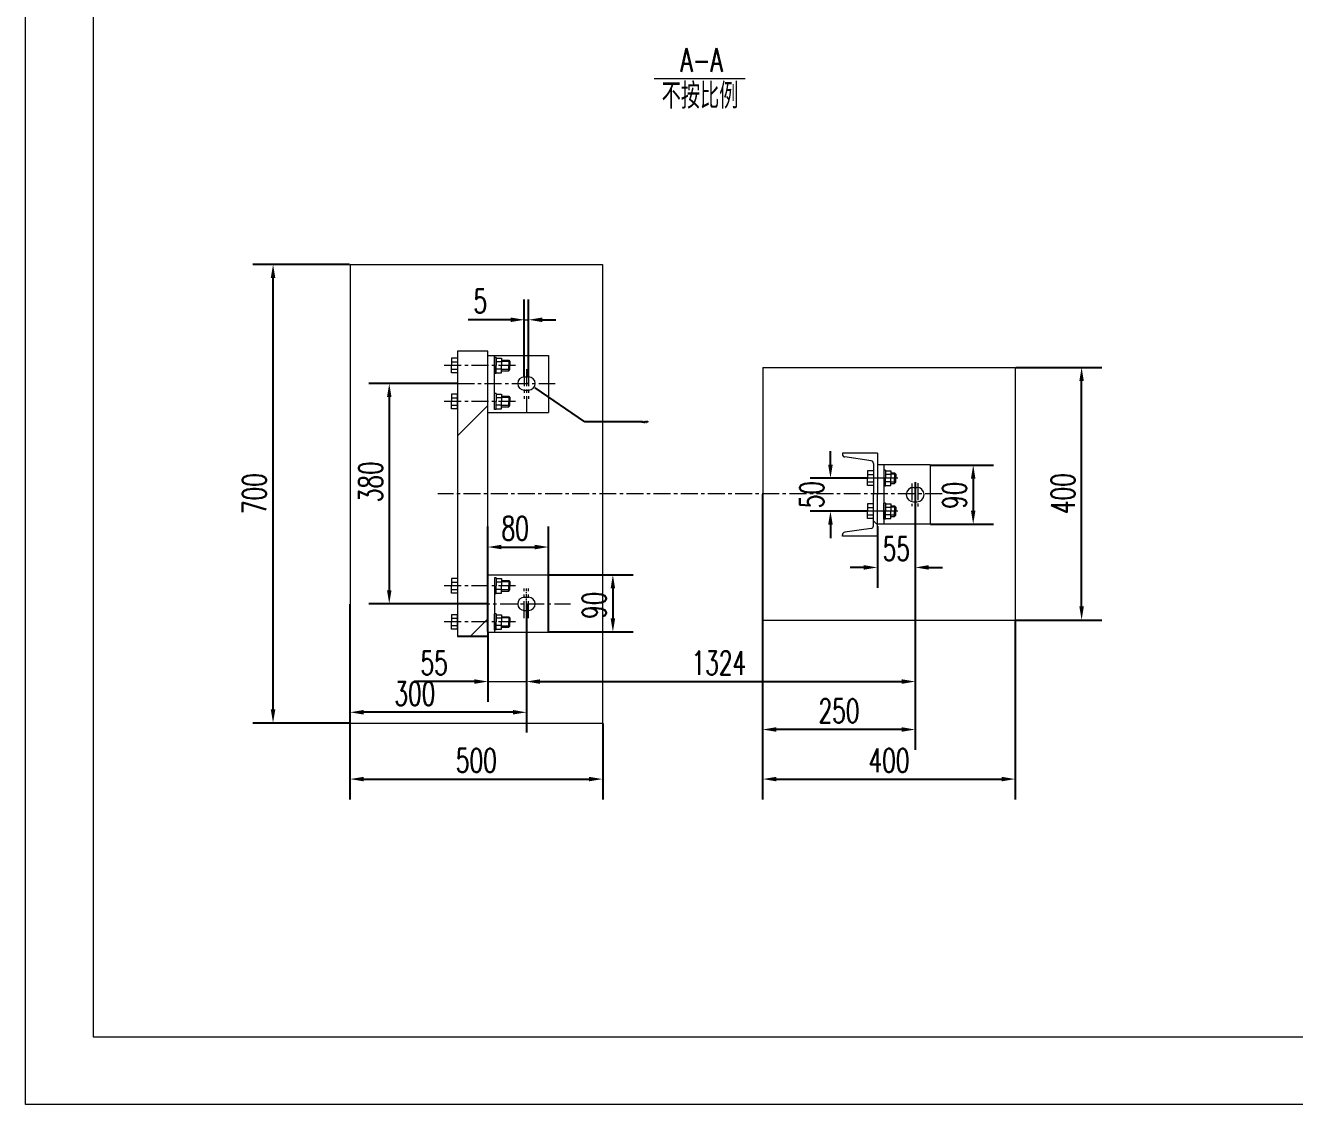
# Model space of a CAD drawing. Header units: millimetres. Extents: x 3108 to 3702, y 1162 to 1582.
# Drawn here: x 3108.1 to 3295.1, y 1162.2 to 1321.2 of the extents above; entities that cross this region are included whole.
import ezdxf

# ---------------------------------------------------------------- set-up
doc = ezdxf.new("R2010")
doc.units = ezdxf.units.MM
doc.linetypes.add('CENTER', pattern=[2, 1.25, -0.25, 0.25, -0.25])
doc.linetypes.add('CENTERX2', pattern=[4, 2.5, -0.5, 0.5, -0.5])
doc.layers.get('DEFPOINTS').update_dxf_attribs({"lineweight": 18})
for name, color, linetype, lineweight, true_color in [('1', 1, 'Continuous', 18, 0xff0000), ('2', 2, 'Continuous', 18, 0xffff00), ('3', 3, 'CENTERX2', 18, 0x00ff00), ('3尺寸线', 2, 'Continuous', 18, 0xffff00)]:
    doc.layers.add(name, color=color, linetype=linetype, lineweight=lineweight, true_color=true_color)
doc.styles.add('HZ', font='txt.shx', dxfattribs={"width": 0.67, "bigfont": 'hztxt.shx'})
doc.styles.get("Standard").update_dxf_attribs({"font": 'arial.ttf'})
doc.styles.add('ZH', font='txt.shx', dxfattribs={"width": 0.75, "bigfont": 'hztxt.shx'})
doc.dimstyles.new('ISO-25', dxfattribs={"dimtxt": 2.5, "dimasz": 2.5, "dimexe": 1.25, "dimexo": 0.625, "dimtad": 1, "dimtxsty": 'Standard', "dimcen": 2.5, "dimadec": 0, "dimazin": 0, "dimtfac": 1, "dimtmove": 0, "dimatfit": 3, "dimfxl": 0, "dimarcsym": 0})
doc.dimstyles.get("Standard").update_dxf_attribs({"dimtxt": 0.18, "dimasz": 0.18, "dimexe": 0.18, "dimexo": 0.0625, "dimgap": 0.09, "dimtad": 0, "dimtih": 1, "dimtoh": 1, "dimdec": 4, "dimzin": 0, "dimdsep": 46, "dimtxsty": 'Standard', "dimcen": 0.09, "dimadec": 0, "dimazin": 0, "dimtfac": 1, "dimtdec": 4, "dimtofl": 0, "dimtmove": 0, "dimatfit": 3, "dimfxl": 0, "dimtolj": 1, "dimtzin": 0, "dimarcsym": 0})

# ---------------------------------------------------------------- blocks, each defined once
blk = doc.blocks.new('*D32')
at = {"layer": '2', "color": 0, "lineweight": -2, "ltscale": 0.5, "transparency": 16777216}
for p, q in [((3216.69, 1252.16), (3216.69, 1214.48)), ((3239.17, 1252.16), (3239.17, 1214.48)), ((3237.17, 1217.48), (3218.69, 1217.48))]:
    blk.add_line(p, q, dxfattribs=at)
at = {"layer": '2', "color": 0, "ltscale": 0.5, "transparency": 16777216}
for points in [[(3218.69, 1217.82), (3218.69, 1217.15), (3216.69, 1217.48)], [(3237.17, 1217.82), (3237.17, 1217.15), (3239.17, 1217.48)]]:
    blk.add_solid(points, dxfattribs=at)
at = {"layer": 'DEFPOINTS', "color": 0, "ltscale": 0.5, "transparency": 16777216}
for p in [(3216.69, 1252.22), (3239.17, 1252.22), (3216.69, 1217.48)]:
    blk.add_point(p, dxfattribs=at)
at = {"layer": '2', "color": 0, "ltscale": 0.5, "transparency": 16777216, "insert": (3227.93, 1220.23), "char_height": 3.5, "attachment_point": 5, "style": 'HZ'}
blk.add_mtext('\\A1;250', dxfattribs=at)
blk = doc.blocks.new('*D33')
at = {"layer": '2', "color": 0, "lineweight": -2, "ltscale": 0.5, "transparency": 16777216}
for p, q in [((3253.98, 1270.83), (3266.68, 1270.83)), ((3263.68, 1235.61), (3263.68, 1268.83)), ((3253.98, 1233.61), (3266.68, 1233.61))]:
    blk.add_line(p, q, dxfattribs=at)
at = {"layer": '2', "color": 0, "ltscale": 0.5, "transparency": 16777216}
for points in [[(3263.35, 1268.83), (3264.01, 1268.83), (3263.68, 1270.83)], [(3263.35, 1235.61), (3264.01, 1235.61), (3263.68, 1233.61)]]:
    blk.add_solid(points, dxfattribs=at)
at = {"layer": 'DEFPOINTS', "color": 0, "ltscale": 0.5, "transparency": 16777216}
for p in [(3253.91, 1270.83), (3263.68, 1270.83), (3253.91, 1233.61)]:
    blk.add_point(p, dxfattribs=at)
at = {"layer": '2', "color": 0, "ltscale": 0.5, "transparency": 16777216, "insert": (3260.93, 1252.22), "char_height": 3.5, "attachment_point": 5, "rotation": 90, "style": 'HZ'}
blk.add_mtext('\\A1;400', dxfattribs=at)
blk = doc.blocks.new('*D34')
at = {"layer": '2', "color": 0, "lineweight": -2, "ltscale": 0.5, "transparency": 16777216}
for p, q in [((3216.69, 1233.55), (3216.69, 1207.18)), ((3253.91, 1233.55), (3253.91, 1207.18)), ((3218.69, 1210.18), (3251.91, 1210.18))]:
    blk.add_line(p, q, dxfattribs=at)
at = {"layer": '2', "color": 0, "ltscale": 0.5, "transparency": 16777216}
for points in [[(3218.69, 1210.51), (3218.69, 1209.85), (3216.69, 1210.18)], [(3251.91, 1210.51), (3251.91, 1209.85), (3253.91, 1210.18)]]:
    blk.add_solid(points, dxfattribs=at)
at = {"layer": 'DEFPOINTS', "color": 0, "ltscale": 0.5, "transparency": 16777216}
for p in [(3216.69, 1233.61), (3253.91, 1233.61), (3253.91, 1210.18)]:
    blk.add_point(p, dxfattribs=at)
at = {"layer": '2', "color": 0, "ltscale": 0.5, "transparency": 16777216, "insert": (3235.3, 1212.93), "char_height": 3.5, "attachment_point": 5, "style": 'HZ'}
blk.add_mtext('\\A1;400', dxfattribs=at)
blk = doc.blocks.new('*D35')
at = {"layer": '2', "color": 0, "lineweight": -2, "ltscale": 0.5, "transparency": 16777216}
for p, q in [((3155.89, 1218.38), (3155.89, 1207.18)), ((3193.12, 1218.38), (3193.12, 1207.18)), ((3157.89, 1210.18), (3191.12, 1210.18))]:
    blk.add_line(p, q, dxfattribs=at)
at = {"layer": '2', "color": 0, "ltscale": 0.5, "transparency": 16777216}
for points in [[(3157.89, 1210.51), (3157.89, 1209.85), (3155.89, 1210.18)], [(3191.12, 1210.51), (3191.12, 1209.85), (3193.12, 1210.18)]]:
    blk.add_solid(points, dxfattribs=at)
at = {"layer": 'DEFPOINTS', "color": 0, "ltscale": 0.5, "transparency": 16777216}
for p in [(3155.89, 1218.44), (3193.12, 1218.44), (3193.12, 1210.18)]:
    blk.add_point(p, dxfattribs=at)
at = {"layer": '2', "color": 0, "ltscale": 0.5, "transparency": 16777216, "insert": (3174.51, 1212.93), "char_height": 3.5, "attachment_point": 5, "style": 'HZ'}
blk.add_mtext('\\A1;500', dxfattribs=at)
blk = doc.blocks.new('*D38')
at = {"layer": '2', "color": 0, "lineweight": -2, "ltscale": 0.5, "transparency": 16777216}
for p, q in [((3155.83, 1286), (3141.56, 1286)), ((3144.56, 1220.44), (3144.56, 1284)), ((3155.83, 1218.44), (3141.56, 1218.44))]:
    blk.add_line(p, q, dxfattribs=at)
at = {"layer": '2', "color": 0, "ltscale": 0.5, "transparency": 16777216}
for points in [[(3144.22, 1284), (3144.89, 1284), (3144.56, 1286)], [(3144.22, 1220.44), (3144.89, 1220.44), (3144.56, 1218.44)]]:
    blk.add_solid(points, dxfattribs=at)
at = {"layer": 'DEFPOINTS', "color": 0, "ltscale": 0.5, "transparency": 16777216}
for p in [(3144.56, 1286), (3155.89, 1286), (3155.89, 1218.44)]:
    blk.add_point(p, dxfattribs=at)
at = {"layer": '2', "color": 0, "ltscale": 0.5, "transparency": 16777216, "insert": (3141.81, 1252.22), "char_height": 3.5, "attachment_point": 5, "rotation": 90, "style": 'HZ'}
blk.add_mtext('\\A1;700', dxfattribs=at)
blk = doc.blocks.new('*D39')
at = {"layer": '2', "color": 0, "lineweight": -2, "ltscale": 0.5, "transparency": 16777216}
for p, q in [((3155.89, 1235.93), (3155.89, 1217.02)), ((3181.89, 1235.93), (3181.89, 1217.02)), ((3179.89, 1220.02), (3157.89, 1220.02))]:
    blk.add_line(p, q, dxfattribs=at)
at = {"layer": '2', "color": 0, "ltscale": 0.5, "transparency": 16777216}
for points in [[(3157.89, 1220.36), (3157.89, 1219.69), (3155.89, 1220.02)], [(3179.89, 1220.36), (3179.89, 1219.69), (3181.89, 1220.02)]]:
    blk.add_solid(points, dxfattribs=at)
at = {"layer": 'DEFPOINTS', "color": 0, "ltscale": 0.5, "transparency": 16777216}
for p in [(3155.89, 1236), (3181.89, 1236), (3155.89, 1220.02)]:
    blk.add_point(p, dxfattribs=at)
at = {"layer": '2', "color": 0, "ltscale": 0.5, "transparency": 16777216, "insert": (3165.45, 1222.77), "char_height": 3.5, "attachment_point": 5, "style": 'HZ'}
blk.add_mtext('\\A1;300', dxfattribs=at)
blk = doc.blocks.new('*D40')
at = {"layer": '2', "color": 0, "lineweight": -2, "ltscale": 0.5, "transparency": 16777216}
for p, q in [((3233.59, 1247.46), (3233.59, 1238.36)), ((3239.17, 1247.66), (3239.17, 1238.36)), ((3231.59, 1241.36), (3229.59, 1241.36)), ((3241.17, 1241.36), (3243.17, 1241.36))]:
    blk.add_line(p, q, dxfattribs=at)
at = {"layer": '2', "color": 0, "ltscale": 0.5, "transparency": 16777216}
for points in [[(3231.59, 1241.7), (3231.59, 1241.03), (3233.59, 1241.36)], [(3241.17, 1241.7), (3241.17, 1241.03), (3239.17, 1241.36)]]:
    blk.add_solid(points, dxfattribs=at)
at = {"layer": 'DEFPOINTS', "color": 0, "ltscale": 0.5, "transparency": 16777216}
for p in [(3233.59, 1247.52), (3239.17, 1247.72), (3239.17, 1241.36)]:
    blk.add_point(p, dxfattribs=at)
at = {"layer": '2', "color": 0, "ltscale": 0.5, "transparency": 16777216, "insert": (3236.38, 1244.11), "char_height": 3.5, "attachment_point": 5, "style": 'HZ'}
blk.add_mtext('\\A1;55', dxfattribs=at)
blk = doc.blocks.new('*D46')
at = {"layer": '2', "color": 0, "lineweight": -2, "ltscale": 0.5, "transparency": 16777216}
for p, q in [((3241.41, 1256.45), (3250.71, 1256.45)), ((3247.71, 1254.45), (3247.71, 1249.72)), ((3241.41, 1247.72), (3250.71, 1247.72))]:
    blk.add_line(p, q, dxfattribs=at)
at = {"layer": '2', "color": 0, "ltscale": 0.5, "transparency": 16777216}
for points in [[(3247.38, 1254.45), (3248.04, 1254.45), (3247.71, 1256.45)], [(3247.38, 1249.72), (3248.04, 1249.72), (3247.71, 1247.72)]]:
    blk.add_solid(points, dxfattribs=at)
at = {"layer": 'DEFPOINTS', "color": 0, "ltscale": 0.5, "transparency": 16777216}
for p in [(3241.35, 1256.45), (3241.35, 1247.72), (3247.71, 1247.72)]:
    blk.add_point(p, dxfattribs=at)
at = {"layer": '2', "color": 0, "ltscale": 0.5, "transparency": 16777216, "insert": (3244.96, 1251.99), "char_height": 3.5, "attachment_point": 5, "rotation": 90, "style": 'HZ'}
blk.add_mtext('\\A1;90', dxfattribs=at)
blk = doc.blocks.new('*D47')
at = {"layer": '2', "color": 0, "lineweight": -2, "ltscale": 0.5, "transparency": 16777216}
for p, q in [((3176.21, 1231.91), (3176.21, 1247.37)), ((3185.12, 1231.91), (3185.12, 1247.37)), ((3178.21, 1244.37), (3183.12, 1244.37))]:
    blk.add_line(p, q, dxfattribs=at)
at = {"layer": '2', "color": 0, "ltscale": 0.5, "transparency": 16777216}
for points in [[(3178.21, 1244.7), (3178.21, 1244.03), (3176.21, 1244.37)], [(3183.12, 1244.7), (3183.12, 1244.03), (3185.12, 1244.37)]]:
    blk.add_solid(points, dxfattribs=at)
at = {"layer": 'DEFPOINTS', "color": 0, "ltscale": 0.5, "transparency": 16777216}
for p in [(3185.12, 1244.37), (3176.21, 1231.85), (3185.12, 1231.85)]:
    blk.add_point(p, dxfattribs=at)
at = {"layer": '2', "color": 0, "ltscale": 0.5, "transparency": 16777216, "insert": (3180.23, 1247.12), "char_height": 3.5, "attachment_point": 5, "style": 'HZ'}
blk.add_mtext('\\A1;80', dxfattribs=at)
blk = doc.blocks.new('*D48')
at = {"layer": '2', "color": 0, "lineweight": -2, "ltscale": 0.5, "transparency": 16777216}
for p, q in [((3182.12, 1268.45), (3182.3, 1268.45)), ((3182.21, 1268.36), (3182.21, 1268.54)), ((3190.51, 1262.8), (3183.16, 1267.81)), ((3198.84, 1262.8), (3190.51, 1262.8))]:
    blk.add_line(p, q, dxfattribs=at)
at = {"layer": '2', "color": 0, "ltscale": 0.5, "transparency": 16777216}
blk.add_solid([(3183.18, 1267.83), (3183.15, 1267.78), (3183.01, 1267.91)], dxfattribs=at)
at = {"layer": 'DEFPOINTS', "color": 0, "ltscale": 0.5, "transparency": 16777216}
for p in [(3182.21, 1268.45), (3183.01, 1267.91)]:
    blk.add_point(p, dxfattribs=at)
at = {"layer": '2', "color": 0, "ltscale": 0.5, "transparency": 16777216, "insert": (3199.33, 1262.8), "char_height": 0.18, "attachment_point": 5, "style": 'HZ'}
blk.add_mtext('\\A1;3-22X27', dxfattribs=at)
blk = doc.blocks.new('*D49')
at = {"layer": '2', "color": 0, "lineweight": -2, "ltscale": 0.5, "transparency": 16777216}
for p, q in [((3181.57, 1269.49), (3181.57, 1280.85)), ((3182.21, 1269.49), (3182.21, 1280.85)), ((3179.57, 1277.85), (3173.31, 1277.85)), ((3184.21, 1277.85), (3186.21, 1277.85))]:
    blk.add_line(p, q, dxfattribs=at)
at = {"layer": '2', "color": 0, "ltscale": 0.5, "transparency": 16777216}
for points in [[(3179.57, 1278.18), (3179.57, 1277.51), (3181.57, 1277.85)], [(3184.21, 1278.18), (3184.21, 1277.51), (3182.21, 1277.85)]]:
    blk.add_solid(points, dxfattribs=at)
at = {"layer": 'DEFPOINTS', "color": 0, "ltscale": 0.5, "transparency": 16777216}
for p in [(3182.21, 1277.85), (3181.57, 1269.43), (3182.21, 1269.43)]:
    blk.add_point(p, dxfattribs=at)
at = {"layer": '2', "color": 0, "ltscale": 0.5, "transparency": 16777216, "insert": (3175.09, 1280.6), "char_height": 3.5, "attachment_point": 5, "style": 'HZ'}
blk.add_mtext('\\A1;5', dxfattribs=at)
blk = doc.blocks.new('*D50')
at = {"layer": '2', "color": 0, "lineweight": -2, "ltscale": 0.5, "transparency": 16777216}
for p, q in [((3176.21, 1231.76), (3176.21, 1221.55)), ((3181.89, 1231.69), (3181.89, 1221.55)), ((3174.21, 1224.55), (3165.34, 1224.55)), ((3183.89, 1224.55), (3185.89, 1224.55))]:
    blk.add_line(p, q, dxfattribs=at)
at = {"layer": '2', "color": 0, "ltscale": 0.5, "transparency": 16777216}
for points in [[(3174.21, 1224.88), (3174.21, 1224.21), (3176.21, 1224.55)], [(3183.89, 1224.88), (3183.89, 1224.21), (3181.89, 1224.55)]]:
    blk.add_solid(points, dxfattribs=at)
at = {"layer": 'DEFPOINTS', "color": 0, "ltscale": 0.5, "transparency": 16777216}
for p in [(3176.21, 1231.82), (3181.89, 1231.76), (3176.21, 1224.55)]:
    blk.add_point(p, dxfattribs=at)
at = {"layer": '2', "color": 0, "ltscale": 0.5, "transparency": 16777216, "insert": (3168.3, 1227.3), "char_height": 3.5, "attachment_point": 5, "style": 'HZ'}
blk.add_mtext('\\A1;55', dxfattribs=at)
blk = doc.blocks.new('*D51')
at = {"layer": '2', "color": 0, "lineweight": -2, "ltscale": 0.5, "transparency": 16777216}
for p, q in [((3239.17, 1253.94), (3239.17, 1221.55)), ((3181.89, 1231.78), (3181.89, 1221.55)), ((3183.89, 1224.55), (3237.17, 1224.55))]:
    blk.add_line(p, q, dxfattribs=at)
at = {"layer": '2', "color": 0, "ltscale": 0.5, "transparency": 16777216}
for points in [[(3183.89, 1224.88), (3183.89, 1224.21), (3181.89, 1224.55)], [(3237.17, 1224.88), (3237.17, 1224.21), (3239.17, 1224.55)]]:
    blk.add_solid(points, dxfattribs=at)
at = {"layer": 'DEFPOINTS', "color": 0, "ltscale": 0.5, "transparency": 16777216}
for p in [(3239.17, 1254.01), (3181.89, 1231.85), (3239.17, 1224.55)]:
    blk.add_point(p, dxfattribs=at)
at = {"layer": '2', "color": 0, "ltscale": 0.5, "transparency": 16777216, "insert": (3210.23, 1227.3), "char_height": 3.5, "attachment_point": 5, "style": 'HZ'}
blk.add_mtext('\\A1;1324', dxfattribs=at)
blk = doc.blocks.new('*D52')
at = {"layer": '2', "color": 0, "lineweight": -2, "ltscale": 0.5, "transparency": 16777216}
for p, q in [((3171.67, 1268.45), (3158.68, 1268.45)), ((3161.68, 1266.45), (3161.68, 1238)), ((3176.15, 1236), (3158.68, 1236))]:
    blk.add_line(p, q, dxfattribs=at)
at = {"layer": '2', "color": 0, "ltscale": 0.5, "transparency": 16777216}
for points in [[(3161.34, 1266.45), (3162.01, 1266.45), (3161.68, 1268.45)], [(3161.34, 1238), (3162.01, 1238), (3161.68, 1236)]]:
    blk.add_solid(points, dxfattribs=at)
at = {"layer": 'DEFPOINTS', "color": 0, "ltscale": 0.5, "transparency": 16777216}
for p in [(3171.73, 1268.45), (3161.68, 1236), (3176.21, 1236)]:
    blk.add_point(p, dxfattribs=at)
at = {"layer": '2', "color": 0, "ltscale": 0.5, "transparency": 16777216, "insert": (3158.93, 1253.98), "char_height": 3.5, "attachment_point": 5, "rotation": 90, "style": 'HZ'}
blk.add_mtext('\\A1;380', dxfattribs=at)
blk = doc.blocks.new('*D53')
at = {"layer": '2', "color": 0, "lineweight": -2, "ltscale": 0.5, "transparency": 16777216}
for p, q in [((3185.19, 1240.26), (3197.62, 1240.26)), ((3194.62, 1238.26), (3194.62, 1233.85)), ((3185.19, 1231.85), (3197.62, 1231.85))]:
    blk.add_line(p, q, dxfattribs=at)
at = {"layer": '2', "color": 0, "ltscale": 0.5, "transparency": 16777216}
for points in [[(3194.29, 1238.26), (3194.96, 1238.26), (3194.62, 1240.26)], [(3194.29, 1233.85), (3194.96, 1233.85), (3194.62, 1231.85)]]:
    blk.add_solid(points, dxfattribs=at)
at = {"layer": 'DEFPOINTS', "color": 0, "ltscale": 0.5, "transparency": 16777216}
for p in [(3185.12, 1240.26), (3185.12, 1231.85), (3194.62, 1231.85)]:
    blk.add_point(p, dxfattribs=at)
at = {"layer": '2', "color": 0, "ltscale": 0.5, "transparency": 16777216, "insert": (3191.87, 1235.78), "char_height": 3.5, "attachment_point": 5, "rotation": 90, "style": 'HZ'}
blk.add_mtext('\\A1;90', dxfattribs=at)
blk = doc.blocks.new('*D54')
at = {"layer": '2', "color": 0, "lineweight": -2, "ltscale": 0.5, "transparency": 16777216}
for p, q in [((3226.68, 1256.51), (3226.68, 1258.51)), ((3232.07, 1254.51), (3223.68, 1254.51)), ((3232.07, 1249.66), (3223.68, 1249.66)), ((3226.68, 1247.66), (3226.68, 1245.66))]:
    blk.add_line(p, q, dxfattribs=at)
at = {"layer": '2', "color": 0, "ltscale": 0.5, "transparency": 16777216}
for points in [[(3226.34, 1256.51), (3227.01, 1256.51), (3226.68, 1254.51)], [(3226.34, 1247.66), (3227.01, 1247.66), (3226.68, 1249.66)]]:
    blk.add_solid(points, dxfattribs=at)
at = {"layer": 'DEFPOINTS', "color": 0, "ltscale": 0.5, "transparency": 16777216}
for p in [(3232.13, 1254.51), (3226.68, 1249.66), (3232.13, 1249.66)]:
    blk.add_point(p, dxfattribs=at)
at = {"layer": '2', "color": 0, "ltscale": 0.5, "transparency": 16777216, "insert": (3223.93, 1252.09), "char_height": 3.5, "attachment_point": 5, "rotation": 90, "style": 'HZ'}
blk.add_mtext('\\A1;50', dxfattribs=at)

msp = doc.modelspace()

# ---------------------------------------------------------------- hatches: boundary and pattern name
at = {"layer": '2'}
h = msp.add_hatch(dxfattribs=at)
h.set_pattern_fill('ANSI31', color=256, scale=7, style=0)
h.set_pattern_definition([(45, (2985.516, 728.777), (-15.71545, 15.71545), [])])
h.paths.add_polyline_path([(3171.73226, 1252.22085), (3176.21232, 1252.22085), (3176.21232, 1265.79815), (3176.04328, 1265.79815), (3171.73226, 1265.79815), (3171.73226, 1264.73045)], flags=0)
h.paths.add_polyline_path([(3176.21232, 1265.79815), (3176.21232, 1268.45408), (3171.73226, 1268.45408), (3171.73226, 1265.79815)], flags=0)
h.paths.add_polyline_path([(3171.73226, 1271.11161), (3171.73226, 1270.04391), (3171.73226, 1268.45408), (3176.21232, 1268.45408), (3176.21232, 1271.11161)], flags=0)
h.paths.add_polyline_path([(3171.73226, 1273.22568), (3171.73226, 1271.11161), (3176.21232, 1271.11161), (3176.21232, 1273.22568)], flags=0)
h.paths.add_polyline_path([(3176.21232, 1252.22085), (3171.73226, 1252.22085), (3171.73226, 1238.64355), (3176.21232, 1238.64355)], flags=0)
h.paths.add_polyline_path([(3171.73226, 1238.64355), (3171.73226, 1237.57584), (3171.73226, 1233.33009), (3176.21232, 1233.33009), (3176.21232, 1238.64355)], flags=0)
h.paths.add_polyline_path([(3176.21232, 1231.21602), (3176.21232, 1233.33009), (3176.04328, 1233.33009), (3171.73226, 1233.33009), (3171.73226, 1232.26238), (3171.73226, 1231.21602)], flags=0)
at = {"layer": '2', "ltscale": 0.25}
h = msp.add_hatch(dxfattribs=at)
h.set_pattern_fill('ANSI31', color=256, scale=2.8, angle=270, style=0)
h.set_pattern_definition([(315, (2985.516, 728.777), (6.28618, 6.28618), [])])
edge = h.paths.add_edge_path(flags=0)
edge.add_arc((3232.61709, 1256.69044), 0.38808, 0, 81.8608454, ccw=False)
edge.add_line((3233.00517, 1256.69044), (3233.00517, 1254.5124))
edge.add_line((3233.00517, 1254.5124), (3233.58729, 1254.5124))
edge.add_line((3233.58729, 1254.5124), (3233.58729, 1258.21129))
edge.add_line((3233.58729, 1258.21129), (3228.44523, 1258.21129))
edge.add_line((3228.44523, 1258.21129), (3228.44523, 1258.01565))
edge.add_arc((3228.83331, 1258.01565), 0.38808, 180, 261.8608454)
edge.add_line((3228.77837, 1257.63148), (3232.67203, 1257.07461))
h.paths.add_polyline_path([(3233.58729, 1252.0869), (3233.58729, 1254.5124), (3233.00517, 1254.5124), (3233.00517, 1253.4447), (3233.00517, 1252.0869)], flags=0)
h.paths.add_polyline_path([(3233.58729, 1249.6614), (3233.58729, 1252.0869), (3233.00517, 1252.0869), (3233.00517, 1249.6614)], flags=0)
edge = h.paths.add_edge_path(flags=0)
edge.add_line((3233.58729, 1245.96252), (3233.58729, 1249.6614))
edge.add_line((3233.58729, 1249.6614), (3233.00517, 1249.6614))
edge.add_line((3233.00517, 1249.6614), (3233.00517, 1248.5937))
edge.add_line((3233.00517, 1248.5937), (3233.00517, 1247.48337))
edge.add_arc((3232.61709, 1247.48337), 0.38808, 278.1391546, 360, ccw=False)
edge.add_line((3232.67203, 1247.09919), (3228.77837, 1246.54233))
edge.add_arc((3228.83331, 1246.15816), 0.38808, 98.1391543, 179.9999997)
edge.add_line((3228.44523, 1246.15816), (3228.44523, 1245.96252))
edge.add_line((3228.44523, 1245.96252), (3233.58729, 1245.96252))

# ---------------------------------------------------------------- linework, layer by layer
at = {"layer": '1'}
for p, q in [((3118.06757, 1572.22091), (3118.06757, 1172.22091)), ((3118.06757, 1172.22091), (3677.06757, 1172.22091))]:
    msp.add_line(p, q, dxfattribs=at)
at = {"layer": '1', "lineweight": 0}
for p, q in [((3155.89468, 1286.00073), (3193.11781, 1286.00073)), ((3155.89468, 1286.00073), (3155.89468, 1218.44097)), ((3193.11781, 1286.00073), (3193.11781, 1218.44097)), ((3216.69131, 1270.83242), (3253.91444, 1270.83242)), ((3216.69131, 1270.83242), (3216.69131, 1233.60928)), ((3253.91444, 1270.83242), (3253.91444, 1233.60928)), ((3216.69131, 1233.60928), (3253.91444, 1233.60928)), ((3155.89468, 1218.44097), (3193.11781, 1218.44097))]:
    msp.add_line(p, q, dxfattribs=at)
at = {"layer": '1', "ltscale": 0.25}
for p, q in [((3171.73226, 1272.17932), (3170.85844, 1272.17932)), ((3170.85844, 1272.17932), (3170.85844, 1271.11161)), ((3170.85844, 1271.64547), (3171.73226, 1271.64547)), ((3176.21232, 1273.22568), (3171.73226, 1273.22568)), ((3171.73226, 1273.22568), (3171.73226, 1231.19985)), ((3171.73226, 1272.17932), (3171.73226, 1270.04391)), ((3176.21232, 1231.19985), (3176.21232, 1273.22568)), ((3176.21232, 1272.59505), (3185.1249, 1272.59505)), ((3177.18252, 1264.83345), (3177.18252, 1272.59505)), ((3177.41182, 1272.29671), (3177.18252, 1272.29671)), ((3177.18252, 1272.29671), (3177.18252, 1269.92652)), ((3177.41182, 1272.29671), (3177.41182, 1271.11161)), ((3177.41182, 1272.17932), (3178.21985, 1272.17932)), ((3178.21985, 1271.64547), (3177.41182, 1271.64547)), ((3178.21985, 1272.17932), (3178.21985, 1271.11161)), ((3178.21985, 1271.8868), (3179.2781, 1271.8868)), ((3179.2781, 1271.8868), (3179.45734, 1271.71515)), ((3179.2781, 1271.8868), (3179.2781, 1271.11161)), ((3179.45734, 1271.71515), (3179.45734, 1271.11161)), ((3185.1249, 1272.59505), (3185.1249, 1264.18665)), ((3170.85844, 1270.04391), (3170.85844, 1271.11161)), ((3170.85844, 1270.57776), (3171.73226, 1270.57776)), ((3171.73226, 1270.04391), (3170.85844, 1270.04391)), ((3177.41182, 1269.92652), (3177.18252, 1269.92652)), ((3177.41182, 1269.92652), (3177.41182, 1271.11161)), ((3178.21985, 1270.57776), (3177.41182, 1270.57776)), ((3177.41182, 1270.04391), (3178.21985, 1270.04391)), ((3178.21985, 1270.04391), (3178.21985, 1271.11161)), ((3178.21985, 1270.04391), (3178.21985, 1271.11161)), ((3178.21985, 1270.33642), (3179.2781, 1270.33642)), ((3179.2781, 1270.33642), (3179.2781, 1271.11161)), ((3179.2781, 1270.33642), (3179.45734, 1270.50808)), ((3179.45734, 1270.50808), (3179.45734, 1271.11161)), ((3181.5662, 1269.42508), (3182.213, 1269.42508)), ((3171.73226, 1266.86586), (3170.85844, 1266.86586)), ((3170.85844, 1266.86586), (3170.85844, 1265.79815)), ((3170.85844, 1266.33201), (3171.73226, 1266.33201)), ((3171.73226, 1264.73045), (3171.73226, 1266.86586)), ((3177.18252, 1264.61305), (3177.18252, 1266.98325)), ((3177.41182, 1266.98325), (3177.18252, 1266.98325)), ((3177.41182, 1266.98325), (3177.41182, 1265.79815)), ((3177.41182, 1266.86586), (3178.21985, 1266.86586)), ((3178.21985, 1266.33201), (3177.41182, 1266.33201)), ((3178.21985, 1266.86586), (3178.21985, 1265.79815)), ((3178.21985, 1266.86586), (3178.21985, 1265.79815)), ((3178.21985, 1266.57334), (3179.2781, 1266.57334)), ((3179.2781, 1266.57334), (3179.2781, 1265.79815)), ((3179.2781, 1266.57334), (3179.45734, 1266.40168)), ((3179.45734, 1266.40168), (3179.45734, 1265.79815)), ((3181.5662, 1267.48468), (3182.213, 1267.48468)), ((3170.85844, 1264.73045), (3170.85844, 1265.79815)), ((3170.85844, 1265.2643), (3171.73226, 1265.2643)), ((3171.73226, 1264.73045), (3170.85844, 1264.73045)), ((3176.21232, 1264.18665), (3185.1249, 1264.18665)), ((3177.41182, 1264.61305), (3177.18252, 1264.61305)), ((3177.41182, 1264.61305), (3177.41182, 1265.79815)), ((3178.21985, 1265.2643), (3177.41182, 1265.2643)), ((3177.41182, 1264.73045), (3178.21985, 1264.73045)), ((3178.21985, 1264.73045), (3178.21985, 1265.79815)), ((3178.21985, 1265.02296), (3179.2781, 1265.02296)), ((3179.2781, 1265.02296), (3179.2781, 1265.79815)), ((3179.2781, 1265.02296), (3179.45734, 1265.19462)), ((3179.45734, 1265.19462), (3179.45734, 1265.79815)), ((3233.58729, 1258.21129), (3228.44523, 1258.21129)), ((3228.44523, 1258.21129), (3228.44523, 1258.01565)), ((3232.67203, 1257.07461), (3228.77837, 1257.63148)), ((3233.00517, 1256.69044), (3233.00517, 1252.0869)), ((3233.58729, 1258.21129), (3233.58729, 1252.0869)), ((3232.13136, 1255.58011), (3232.13136, 1254.5124)), ((3233.00517, 1255.58011), (3232.13136, 1255.58011)), ((3232.13136, 1255.04626), (3233.00517, 1255.04626)), ((3233.00517, 1255.58011), (3233.00517, 1253.4447)), ((3241.34889, 1256.4528), (3233.58729, 1256.4528)), ((3234.55749, 1256.4528), (3234.55749, 1247.721)), ((3234.55749, 1255.6975), (3234.55749, 1253.3273)), ((3234.7868, 1255.6975), (3234.55749, 1255.6975)), ((3234.7868, 1255.6975), (3234.7868, 1254.5124)), ((3234.7868, 1255.58011), (3235.59483, 1255.58011)), ((3235.59483, 1255.04626), (3234.7868, 1255.04626)), ((3235.59483, 1255.58011), (3235.59483, 1254.5124)), ((3235.59483, 1255.28759), (3236.12, 1255.28759)), ((3236.12, 1255.28759), (3236.12, 1254.5124)), ((3236.12, 1255.28759), (3236.29924, 1255.11594)), ((3236.29924, 1255.11594), (3236.29924, 1254.5124)), ((3241.34889, 1256.4528), (3241.34889, 1247.721)), ((3232.13136, 1253.4447), (3232.13136, 1254.5124)), ((3232.13136, 1253.97855), (3233.00517, 1253.97855)), ((3233.00517, 1253.4447), (3232.13136, 1253.4447)), ((3234.7868, 1253.3273), (3234.55749, 1253.3273)), ((3234.7868, 1253.3273), (3234.7868, 1254.5124)), ((3235.59483, 1253.97855), (3234.7868, 1253.97855)), ((3234.7868, 1253.4447), (3235.59483, 1253.4447)), ((3235.59483, 1253.4447), (3235.59483, 1254.5124)), ((3235.59483, 1253.4447), (3235.59483, 1254.5124)), ((3235.59483, 1253.73721), (3236.12, 1253.73721)), ((3236.12, 1253.73721), (3236.12, 1254.5124)), ((3236.12, 1253.73721), (3236.29924, 1253.90887)), ((3236.29924, 1253.90887), (3236.29924, 1254.5124)), ((3233.00517, 1247.48337), (3233.00517, 1252.0869)), ((3233.58729, 1245.96252), (3233.58729, 1252.0869)), ((3232.13136, 1250.72911), (3232.13136, 1249.6614)), ((3233.00517, 1250.72911), (3232.13136, 1250.72911)), ((3232.13136, 1250.19526), (3233.00517, 1250.19526)), ((3232.13136, 1248.5937), (3232.13136, 1249.6614)), ((3233.00517, 1248.5937), (3233.00517, 1250.72911)), ((3234.55749, 1248.4763), (3234.55749, 1250.8465)), ((3234.7868, 1250.8465), (3234.55749, 1250.8465)), ((3234.7868, 1250.8465), (3234.7868, 1249.6614)), ((3234.7868, 1250.72911), (3235.59483, 1250.72911)), ((3235.59483, 1250.19526), (3234.7868, 1250.19526)), ((3234.7868, 1248.4763), (3234.7868, 1249.6614)), ((3235.59483, 1250.72911), (3235.59483, 1249.6614)), ((3235.59483, 1250.72911), (3235.59483, 1249.6614)), ((3235.59483, 1250.43659), (3236.12, 1250.43659)), ((3235.59483, 1248.5937), (3235.59483, 1249.6614)), ((3236.12, 1250.43659), (3236.12, 1249.6614)), ((3236.12, 1250.43659), (3236.29924, 1250.26494)), ((3236.12, 1248.88621), (3236.12, 1249.6614)), ((3236.29924, 1250.26494), (3236.29924, 1249.6614)), ((3236.29924, 1249.05787), (3236.29924, 1249.6614)), ((3232.13136, 1249.12755), (3233.00517, 1249.12755)), ((3233.00517, 1248.5937), (3232.13136, 1248.5937)), ((3241.34889, 1247.721), (3233.58729, 1247.721)), ((3234.7868, 1248.4763), (3234.55749, 1248.4763)), ((3235.59483, 1249.12755), (3234.7868, 1249.12755)), ((3234.7868, 1248.5937), (3235.59483, 1248.5937)), ((3235.59483, 1248.88621), (3236.12, 1248.88621)), ((3236.12, 1248.88621), (3236.29924, 1249.05787)), ((3228.44523, 1245.96252), (3228.44523, 1246.15816)), ((3233.58729, 1245.96252), (3228.44523, 1245.96252)), ((3232.67203, 1247.09919), (3228.77837, 1246.54233)), ((3176.21232, 1240.25505), (3185.1249, 1240.25505)), ((3177.41182, 1239.82865), (3177.18252, 1239.82865)), ((3177.18252, 1239.82865), (3177.18252, 1237.45845)), ((3177.41182, 1239.82865), (3177.41182, 1238.64355)), ((3185.1249, 1231.84665), (3185.1249, 1240.25505)), ((3170.85844, 1239.71125), (3170.85844, 1238.64355)), ((3171.73226, 1239.71125), (3170.85844, 1239.71125)), ((3170.85844, 1239.1774), (3171.73226, 1239.1774)), ((3170.85844, 1237.57584), (3170.85844, 1238.64355)), ((3170.85844, 1238.1097), (3171.73226, 1238.1097)), ((3171.73226, 1239.71125), (3171.73226, 1237.57584)), ((3177.18252, 1239.60825), (3177.18252, 1231.84665)), ((3177.41182, 1239.71125), (3178.21985, 1239.71125)), ((3178.21985, 1239.1774), (3177.41182, 1239.1774)), ((3177.41182, 1237.45845), (3177.41182, 1238.64355)), ((3178.21985, 1238.1097), (3177.41182, 1238.1097)), ((3178.21985, 1239.71125), (3178.21985, 1238.64355)), ((3178.21985, 1239.41874), (3179.2781, 1239.41874)), ((3178.21985, 1237.57584), (3178.21985, 1238.64355)), ((3178.21985, 1237.57584), (3178.21985, 1238.64355)), ((3179.2781, 1239.41874), (3179.45734, 1239.24708)), ((3179.2781, 1239.41874), (3179.2781, 1238.64355)), ((3179.2781, 1237.86836), (3179.2781, 1238.64355)), ((3179.2781, 1237.86836), (3179.45734, 1238.04002)), ((3179.45734, 1239.24708), (3179.45734, 1238.64355)), ((3179.45734, 1238.04002), (3179.45734, 1238.64355)), ((3171.73226, 1237.57584), (3170.85844, 1237.57584)), ((3177.41182, 1237.45845), (3177.18252, 1237.45845)), ((3177.41182, 1237.57584), (3178.21985, 1237.57584)), ((3178.21985, 1237.86836), (3179.2781, 1237.86836)), ((3181.5662, 1236.95702), (3182.213, 1236.95702)), ((3170.85844, 1234.39779), (3170.85844, 1233.33009)), ((3171.73226, 1234.39779), (3170.85844, 1234.39779)), ((3171.73226, 1232.26238), (3171.73226, 1234.39779)), ((3177.18252, 1232.14499), (3177.18252, 1234.51519)), ((3177.41182, 1234.51519), (3177.18252, 1234.51519)), ((3177.41182, 1234.51519), (3177.41182, 1233.33009)), ((3177.41182, 1234.39779), (3178.21985, 1234.39779)), ((3178.21985, 1234.39779), (3178.21985, 1233.33009)), ((3178.21985, 1234.39779), (3178.21985, 1233.33009)), ((3181.5662, 1235.01662), (3182.213, 1235.01662)), ((3170.85844, 1233.86394), (3171.73226, 1233.86394)), ((3170.85844, 1232.26238), (3170.85844, 1233.33009)), ((3170.85844, 1232.79623), (3171.73226, 1232.79623)), ((3178.21985, 1233.86394), (3177.41182, 1233.86394)), ((3177.41182, 1232.14499), (3177.41182, 1233.33009)), ((3178.21985, 1232.79623), (3177.41182, 1232.79623)), ((3178.21985, 1234.10528), (3179.2781, 1234.10528)), ((3178.21985, 1232.26238), (3178.21985, 1233.33009)), ((3178.21985, 1232.5549), (3179.2781, 1232.5549)), ((3179.2781, 1234.10528), (3179.2781, 1233.33009)), ((3179.2781, 1234.10528), (3179.45734, 1233.93362)), ((3179.2781, 1232.5549), (3179.2781, 1233.33009)), ((3179.2781, 1232.5549), (3179.45734, 1232.72655)), ((3179.45734, 1233.93362), (3179.45734, 1233.33009)), ((3179.45734, 1232.72655), (3179.45734, 1233.33009)), ((3171.73226, 1232.26238), (3170.85844, 1232.26238)), ((3176.21232, 1231.21602), (3171.73226, 1231.21602)), ((3171.73226, 1231.19985), (3176.21232, 1231.19985)), ((3176.21232, 1231.84665), (3185.1249, 1231.84665)), ((3177.41182, 1232.14499), (3177.18252, 1232.14499)), ((3177.41182, 1232.26238), (3178.21985, 1232.26238))]:
    msp.add_line(p, q, dxfattribs=at)
at = {"layer": '1', "ltscale": 200}
for p, q in [((3238.92339, 1253.15412), (3239.40849, 1253.15412)), ((3238.92339, 1251.01968), (3239.40849, 1251.01968))]:
    msp.add_line(p, q, dxfattribs=at)
at = {"layer": '1', "ltscale": 0.25}
for centre, radius, start, end in [((3181.5662, 1268.45488), 0.9702, 90, 270), ((3182.213, 1268.45488), 0.9702, 270, 90), ((3228.83331, 1258.01565), 0.38808, 180, 261.8608461), ((3232.61709, 1256.69044), 0.38808, 0, 81.8608461), ((3232.61709, 1247.48337), 0.38808, 278.1391539, 360), ((3228.83331, 1246.15816), 0.38808, 98.1391539, 180), ((3181.5662, 1235.98682), 0.9702, 90, 270), ((3182.213, 1235.98682), 0.9702, 270, 90)]:
    msp.add_arc(centre, radius, start, end, dxfattribs=at)
at = {"layer": '1', "ltscale": 200}
for centre, start, end in [((3238.92339, 1252.0869), 90, 270), ((3239.40849, 1252.0869), 270, 90)]:
    msp.add_arc(centre, 1.06722, start, end, dxfattribs=at)
at = {"layer": '2'}
for p, q in [((3200.71018, 1313.38295), (3214.12716, 1313.38295)), ((3176.21232, 1224.54548), (3181.8896, 1224.54548))]:
    msp.add_line(p, q, dxfattribs=at)
at = {"layer": '2', "ltscale": 0.5}
msp.add_line((3181.5662, 1277.84716), (3182.213, 1277.84716), dxfattribs=at)
at = {"layer": '2', "ltscale": 0.25}
for p, q in [((3179.45734, 1271.71515), (3178.21985, 1271.71515)), ((3179.45734, 1270.50808), (3178.21985, 1270.50808)), ((3179.45734, 1266.40168), (3178.21985, 1266.40168)), ((3179.45734, 1265.19462), (3178.21985, 1265.19462)), ((3236.29924, 1255.11594), (3235.59483, 1255.11594)), ((3236.29924, 1253.90887), (3235.59483, 1253.90887)), ((3236.29924, 1250.26494), (3235.59483, 1250.26494)), ((3236.29924, 1249.05787), (3235.59483, 1249.05787)), ((3179.45734, 1239.24708), (3178.21985, 1239.24708)), ((3179.45734, 1238.04002), (3178.21985, 1238.04002)), ((3179.45734, 1233.93362), (3178.21985, 1233.93362)), ((3179.45734, 1232.72655), (3178.21985, 1232.72655))]:
    msp.add_line(p, q, dxfattribs=at)
at = {"layer": '2', "color": 3, "linetype": 'CENTER', "ltscale": 0.25}
for p, q in [((3235.59723, 1254.5124), (3231.67959, 1254.5124)), ((3235.59723, 1249.6614), (3231.67959, 1249.6614)), ((3235.59723, 1249.6614), (3231.67959, 1249.6614))]:
    msp.add_line(p, q, dxfattribs=at)
at = {"layer": '2', "color": 3, "linetype": 'CENTER', "ltscale": 200}
msp.add_line((3239.16594, 1253.53318), (3239.16594, 1250.32711), dxfattribs=at)
at = {"layer": '3'}
for p, q in [((3180.28869, 1271.11161), (3169.67868, 1271.11161)), ((3181.5662, 1270.57024), (3181.5662, 1266.18882)), ((3181.8896, 1270.57024), (3181.8896, 1264.18665)), ((3182.213, 1270.57024), (3182.213, 1266.18882)), ((3171.73226, 1268.45408), (3186.13261, 1268.45408)), ((3180.28869, 1265.79815), (3169.67868, 1265.79815)), ((3236.62925, 1254.5124), (3231.70492, 1254.5124)), ((3238.68084, 1253.72103), (3238.68084, 1250.37705)), ((3239.56159, 1253.77282), (3239.56159, 1250.32711)), ((3243.12759, 1252.22085), (3168.85205, 1252.22085)), ((3236.62925, 1249.6614), (3231.70492, 1249.6614)), ((3180.28869, 1238.64355), (3169.67868, 1238.64355)), ((3181.5662, 1233.87146), (3181.5662, 1238.25288)), ((3182.213, 1233.87146), (3182.213, 1238.25288)), ((3173.99842, 1235.99512), (3188.39878, 1235.99512)), ((3180.28869, 1233.33009), (3169.67868, 1233.33009))]:
    msp.add_line(p, q, dxfattribs=at)
at = {"layer": '3', "ltscale": 200}
for p, q in [((3235.88687, 1254.5124), (3231.70492, 1254.5124)), ((3235.88687, 1249.6614), (3231.70492, 1249.6614))]:
    msp.add_line(p, q, dxfattribs=at)
at = {"layer": '3', "ltscale": 0.25}
msp.add_line((3181.8896, 1231.84665), (3181.8896, 1238.25288), dxfattribs=at)
at = {"layer": '3尺寸线'}
msp.add_lwpolyline([(3702.06757, 1162.22091), (3108.06757, 1162.22091), (3108.06757, 1582.22091), (3702.06757, 1582.22091)], close=True, dxfattribs=at)

# ---------------------------------------------------------------- texts
at = {"color": 2, "insert": (3204.57752, 1317.86632), "char_height": 3.5, "width": 32.08114, "attachment_point": 1, "style": 'HZ'}
msp.add_mtext('\\T1;A-A', dxfattribs=at)
at = {"layer": '2', "linetype": 'Continuous', "insert": (3201.80647, 1308.94669), "char_height": 3.773952, "width": 17.0535456, "attachment_point": 7, "style": 'ZH'}
msp.add_mtext('\\T1;不按比例', dxfattribs=at)

# ---------------------------------------------------------------- dimensions: what is measured, and where the dimension line sits
at = {"layer": '2', "ltscale": 0.5}
for base, p1, p2, angle, text, picture, middle in [((3144.55624, 1286.00073), (3155.89468, 1218.44097), (3155.89468, 1286.00073), 90, '700', '*D38', (3141.80624, 1252.22085)), ((3263.68091, 1270.83242), (3253.91444, 1233.60928), (3253.91444, 1270.83242), 90, '400', '*D33', (3260.93091, 1252.22085)), ((3216.69131, 1217.48271), (3239.16594, 1252.22085), (3216.69131, 1252.22085), 180, '250', '*D32', (3227.92862, 1220.23271))]:
    dim = msp.add_linear_dim(base=base, p1=p1, p2=p2, angle=angle, text=text, dimstyle='ISO-25', override={"dimtxt": 3.5, "dimasz": 2, "dimexe": 3, "dimexo": 0.0625, "dimgap": 1, "dimzin": 0, "dimtxsty": 'HZ', "dimsah": 1, "dimdle": 4, "dimtofl": 0, "dimatfit": 0, "dimtolj": 1, "dimtzin": 0}, dxfattribs=at)
    dim.commit()
    dim.dimension.update_dxf_attribs({"geometry": picture, "text_midpoint": middle})
for base, p1, p2, text, picture, middle in [((3182.213, 1277.84716), (3181.5662, 1269.42508), (3182.213, 1269.42508), '5', '*D49', (3175.0912, 1277.84716)), ((3239.16594, 1224.54548), (3181.8896, 1231.84665), (3239.16594, 1254.00734), '1324', '*D51', (3210.23369, 1224.54548)), ((3185.1249, 1244.36683), (3176.21232, 1231.84665), (3185.1249, 1231.84665), '80', '*D47', (3180.23309, 1244.36683)), ((3239.16594, 1241.36395), (3233.58729, 1247.52252), (3239.16594, 1247.721), '55', '*D40', (3236.37661, 1241.36395)), ((3176.21232, 1224.54548), (3181.8896, 1231.75688), (3176.21232, 1231.8225), '55', '*D50', (3168.29565, 1224.54548))]:
    dim = msp.add_linear_dim(base=base, p1=p1, p2=p2, text=text, dimstyle='ISO-25', override={"dimtxt": 3.5, "dimasz": 2, "dimexe": 3, "dimexo": 0.0625, "dimgap": 1, "dimzin": 0, "dimtxsty": 'HZ', "dimsah": 1, "dimdle": 4, "dimtofl": 0, "dimatfit": 0, "dimtolj": 1, "dimtzin": 0}, dxfattribs=at)
    dim.commit()
    dim.dimension.update_dxf_attribs({"geometry": picture, "text_midpoint": middle, "dimtype": 160})
for base, p1, p2, angle, text, picture, middle in [((3161.67716, 1235.99512), (3171.73226, 1268.45408), (3176.21232, 1235.99512), 90, '380', '*D52', (3161.67716, 1253.98058)), ((3226.67612, 1249.6614), (3232.13136, 1254.5124), (3232.13136, 1249.6614), 90, '50', '*D54', (3226.67612, 1252.0869)), ((3247.70959, 1247.721), (3241.34889, 1256.4528), (3241.34889, 1247.721), 90, '90', '*D46', (3247.70959, 1251.9924)), ((3194.62491, 1231.84665), (3185.1249, 1240.25505), (3185.1249, 1231.84665), 90, '90', '*D53', (3194.62491, 1235.77997)), ((3155.89468, 1220.02267), (3181.8896, 1235.99512), (3155.89468, 1235.99512), 180, '300', '*D39', (3165.44834, 1220.02267))]:
    dim = msp.add_linear_dim(base=base, p1=p1, p2=p2, angle=angle, text=text, dimstyle='ISO-25', override={"dimtxt": 3.5, "dimasz": 2, "dimexe": 3, "dimexo": 0.0625, "dimgap": 1, "dimzin": 0, "dimtxsty": 'HZ', "dimsah": 1, "dimdle": 4, "dimtofl": 0, "dimatfit": 0, "dimtolj": 1, "dimtzin": 0}, dxfattribs=at)
    dim.commit()
    dim.dimension.update_dxf_attribs({"geometry": picture, "text_midpoint": middle, "dimtype": 160})
dim = msp.add_radius_dim(center=(3182.213, 1268.45488), mpoint=(3183.01479, 1267.9086), text='3-22X27', dimstyle='Standard', override={"dimscale": 1, "dimpost": 'R<>\\X', "dimtxsty": 'HZ', "dimsah": 1}, dxfattribs=at)
dim.commit()
dim.dimension.update_dxf_attribs({"geometry": '*D48', "text_midpoint": (3199.33154, 1262.79856), "dimtype": 164})
for base, p1, p2, text, picture, middle in [((3253.91444, 1210.17931), (3216.69131, 1233.60928), (3253.91444, 1233.60928), '400', '*D34', (3235.30288, 1212.92931)), ((3193.11781, 1210.17931), (3155.89468, 1218.44097), (3193.11781, 1218.44097), '500', '*D35', (3174.50625, 1212.92931))]:
    dim = msp.add_linear_dim(base=base, p1=p1, p2=p2, text=text, dimstyle='ISO-25', override={"dimtxt": 3.5, "dimasz": 2, "dimexe": 3, "dimexo": 0.0625, "dimgap": 1, "dimzin": 0, "dimtxsty": 'HZ', "dimsah": 1, "dimdle": 4, "dimtofl": 0, "dimatfit": 0, "dimtolj": 1, "dimtzin": 0}, dxfattribs=at)
    dim.commit()
    dim.dimension.update_dxf_attribs({"geometry": picture, "text_midpoint": middle})

doc.saveas('drawing.dxf')
